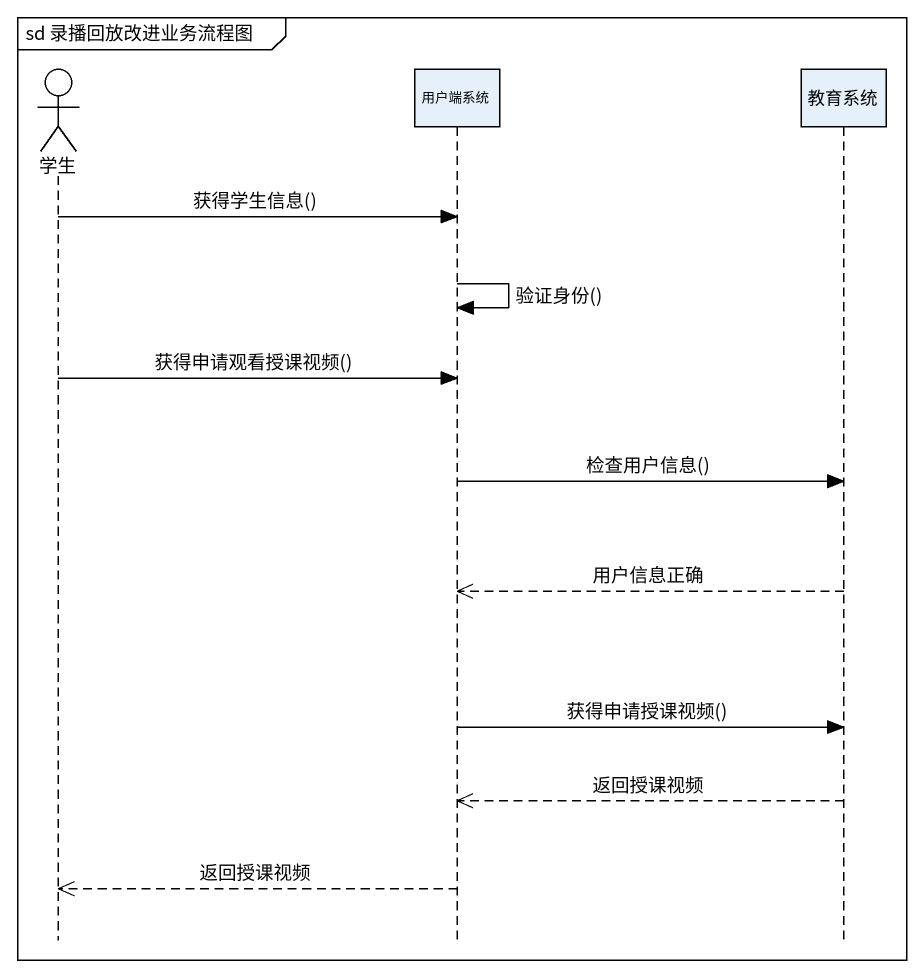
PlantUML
@startuml
mainframe sd 录播回放改进业务流程图
hide footbox
actor 学生
participant 用户端系统
participant 教育系统

学生 -> 用户端系统 : 获得学生信息()
用户端系统 -> 用户端系统 : 验证身份()
学生 -> 用户端系统 : 获得申请观看授课视频()
用户端系统 -> 教育系统 : 检查用户信息()
教育系统 -->> 用户端系统 : 用户信息正确
用户端系统 -> 教育系统 : 获得申请授课视频()
教育系统 -->> 用户端系统 : 返回授课视频
用户端系统 -->> 学生 : 返回授课视频
@enduml
